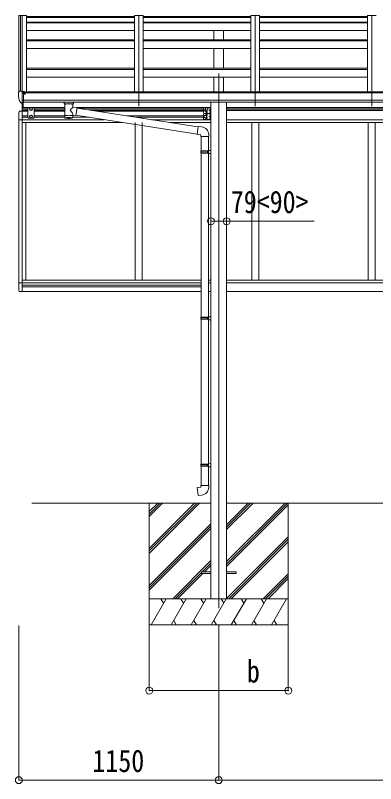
# Model space of a CAD drawing. Units: millimetres at full size, sheet at 1:40; details may follow other scales. Extents: x -11181 to 11305, y -7804 to 7716.
# Drawn here: x -770 to 1302, y -2385 to 2033 of the extents above; entities that cross this region are included whole.
import ezdxf
from ezdxf.enums import TextEntityAlignment as Align

# ---------------------------------------------------------------- set-up
doc = ezdxf.new("R2010")
doc.units = ezdxf.units.MM
doc.header["$LTSCALE"] = 40
doc.header["$PDMODE"] = 32
doc.header["$PDSIZE"] = 40
for name, color, linetype, lineweight in [('0-0_0', 7, 'Continuous', 9), ('0-1_本体', 4, 'Continuous', 9), ('0-2_部品', 7, 'Continuous', 9), ('0-8_PARTS2', 2, 'Continuous', 9), ('0-A_寸法', 6, 'Continuous', 9), ('1-1_GLASS', 4, 'Continuous', 9), ('1-2_GLASS_SEAL', 7, 'Continuous', 9)]:
    doc.layers.add(name, color=color, linetype=linetype, lineweight=lineweight)
doc.styles.add('ＭＳ ゴシック', font='')
doc.styles.get('ＭＳ ゴシック').set_extended_font_data('MS Gothic')

msp = doc.modelspace()

# ---------------------------------------------------------------- linework, layer by layer
at = {"layer": '0-0_0'}
for p, q in [((-676.11, -771.97), (354.69, -771.97)), ((-0.11, -771.97), (-0.11, -1471.97)), ((-0.11, -1032.69), (260.62, -771.97)), ((-0.11, -1046.83), (274.76, -771.97)), ((-0.11, -1060.98), (288.9, -771.97)), ((-0.11, -848.85), (76.77, -771.97)), ((-0.11, -834.7), (62.63, -771.97)), ((-0.11, -820.56), (48.48, -771.97)), ((445.09, -1107.99), (781.12, -771.97)), ((445.09, -1122.13), (795.26, -771.97)), ((445.09, -924.15), (597.27, -771.97)), ((445.09, -910), (583.13, -771.97)), ((445.09, -895.86), (568.98, -771.97)), ((445.09, -771.97), (3454.69, -771.97)), ((445.09, -1136.28), (799.89, -781.48)), ((799.89, -771.97), (799.89, -1471.97)), ((-0.11, -1244.82), (354.69, -890.03)), ((-0.11, -1258.97), (354.69, -904.17)), ((-0.11, -1273.11), (354.69, -918.31)), ((445.09, -1320.12), (799.89, -965.33)), ((457.39, -1321.97), (799.89, -979.47)), ((471.53, -1321.97), (799.89, -993.61)), ((134.88, -1321.97), (354.69, -1102.16)), ((303.53, -1167.46), (354.69, -1116.3)), ((317.67, -1167.46), (354.69, -1130.44)), ((149.02, -1321.97), (299.89, -1171.1)), ((163.16, -1321.97), (308.67, -1176.46)), ((655.38, -1321.97), (799.89, -1177.46)), ((669.52, -1321.97), (799.89, -1191.6)), ((683.66, -1321.97), (799.89, -1205.74)), ((799.89, -1321.97), (-0.11, -1321.97)), ((10.18, -1471.97), (96.78, -1321.97)), ((81.78, -1347.95), (66.78, -1321.97)), ((125.65, -1471.97), (212.25, -1321.97)), ((197.25, -1347.95), (182.25, -1321.97)), ((241.12, -1471.97), (327.72, -1321.97)), ((312.72, -1347.95), (297.72, -1321.97)), ((356.59, -1471.97), (443.19, -1321.97)), ((428.19, -1347.95), (413.19, -1321.96)), ((472.06, -1471.97), (558.66, -1321.97)), ((543.66, -1347.95), (528.66, -1321.97)), ((587.53, -1471.97), (674.13, -1321.97)), ((644.13, -1321.97), (659.13, -1347.95)), ((703, -1471.97), (789.6, -1321.97)), ((140.64, -1445.99), (155.64, -1471.97)), ((256.11, -1445.99), (271.11, -1471.97)), ((371.58, -1445.99), (386.58, -1471.97)), ((487.05, -1445.99), (502.05, -1471.97)), ((602.52, -1445.99), (617.52, -1471.97)), ((718, -1445.99), (732.99, -1471.97)), ((-0.11, -1471.97), (799.89, -1471.97))]:
    msp.add_line(p, q, dxfattribs=at)
at = {"layer": '0-1_本体'}
for p, q in [((-749.17, 2032.82), (-741.33, 2033.23)), ((-741.11, 2033.15), (-741.11, 1597.42)), ((-741.04, 2033.04), (-740.41, 2031.42)), ((-705.11, 2033.24), (-705.11, 1587.24)), ((-85.11, 2033.24), (-85.11, 1593.95)), ((-35.11, 2033.24), (-85.11, 2033.24)), ((-35.11, 2033.24), (-35.11, 1593.95)), ((584.89, 2033.24), (584.89, 1593.95)), ((634.89, 2033.24), (584.89, 2033.24)), ((634.89, 2033.24), (634.89, 1593.95)), ((1254.89, 2033.24), (1254.89, 1593.95)), ((1304.89, 2033.24), (1254.89, 2033.24)), ((-750.11, 2031.94), (-750.12, 1590.88)), ((-85.31, 2027.17), (-705.31, 2027.17)), ((-705.11, 2020.24), (-85.11, 2020.24)), ((-705.11, 1993.53), (-85.11, 1993.53)), ((-705.11, 1990.95), (-85.11, 1990.95)), ((-35.11, 2020.24), (584.89, 2020.24)), ((-35.11, 1993.53), (584.89, 1993.53)), ((-35.11, 1990.95), (584.89, 1990.95)), ((634.89, 2020.24), (1254.89, 2020.24)), ((634.89, 1993.53), (1254.89, 1993.53)), ((634.89, 1990.95), (1254.89, 1990.95)), ((-705.11, 1946.21), (-85.11, 1946.21)), ((-35.11, 1946.21), (584.89, 1946.21)), ((372.39, 1892.48), (372.39, 1946.21)), ((427.39, 1892.48), (427.39, 1946.21)), ((634.89, 1946.21), (1254.89, 1946.21)), ((-705.11, 1892.48), (-85.11, 1892.48)), ((-705.11, 1886.91), (-85.11, 1886.91)), ((-35.11, 1892.48), (584.89, 1892.48)), ((-35.11, 1886.91), (584.89, 1886.91)), ((634.89, 1892.48), (1254.89, 1892.48)), ((634.89, 1886.91), (1254.89, 1886.91)), ((-705.11, 1842.91), (-85.11, 1842.91)), ((-35.11, 1842.91), (584.89, 1842.91)), ((372.39, 1728.83), (372.39, 1842.91)), ((427.39, 1728.83), (427.39, 1842.91)), ((634.89, 1842.91), (1254.89, 1842.91)), ((-705.11, 1728.83), (-85.11, 1728.83)), ((-35.11, 1728.83), (584.89, 1728.83)), ((634.89, 1728.83), (1254.89, 1728.83)), ((-705.11, 1722.03), (-85.11, 1722.03)), ((-35.11, 1722.03), (584.89, 1722.03)), ((634.89, 1722.03), (1254.89, 1722.03)), ((-705.11, 1678.48), (-85.11, 1678.48)), ((-35.11, 1678.48), (584.89, 1678.48)), ((372.39, 1593.95), (372.39, 1678.48)), ((427.39, 1593.95), (427.39, 1678.48)), ((634.89, 1678.48), (1254.89, 1678.48)), ((-700.11, 1587.24), (-700.11, 1593.95)), ((4599.89, 1593.95), (-700.11, 1593.95)), ((4623.39, 1587.24), (-723.61, 1587.24)), ((-723.61, 1546.02), (4623.39, 1546.02)), ((4623.39, 1534.17), (-723.61, 1534.25)), ((354.69, 1534.08), (354.69, -1321.99)), ((445.09, 1534.08), (445.09, -1321.99))]:
    msp.add_line(p, q, dxfattribs=at)
msp.add_lwpolyline([(-740.41, 1597.42), (-740.41, 2033.24), (-705.11, 2033.24)], dxfattribs=at)
msp.add_circle((-716.14, 1582.51), 3, dxfattribs=at)
for centre, radius, start, end in [((-749.11, 2031.82), 1, 93, 173.32986), ((-741.32, 2032.93), 0.301, 21.06327, 92.86679)]:
    msp.add_arc(centre, radius, start, end, dxfattribs=at)
at = {"layer": '0-2_部品'}
for p, q in [((584.69, 2027.17), (-35.31, 2027.17)), ((1254.69, 2027.17), (634.69, 2027.17)), ((-745.4, 1596.87), (-749.47, 1591.06)), ((-730.31, 1528.94), (-730.31, 1597.43)), ((-728.81, 1596.52), (-730.31, 1596.52)), ((-728.81, 1596.52), (-728.81, 1590.35)), ((-719.14, 1595.02), (-728.81, 1595.74)), ((-728.81, 1592.75), (-714.81, 1592.69)), ((-718.31, 1592.71), (-718.31, 1594.6)), ((-713.81, 1591.58), (-713.81, 1587.25)), ((-752.31, 1588.06), (-752.31, 1587.43)), ((-723.81, 1587.7), (-730.31, 1588.1)), ((-719.34, 1582.52), (-718.81, 1582.52)), ((-718.81, 1582.52), (-718.51, 1582.52)), ((-737.94, 1530.75), (-747.68, 1546.13)), ((-731.81, 1529.03), (-735.52, 1529.25)), ((-731.81, 1529.03), (-730.31, 1528.94)), ((-730.31, 1531.13), (-729.81, 1531.13)), ((-729.81, 1531.13), (-729.31, 1532.13)), ((-723.81, 1532.13), (-729.31, 1532.13)), ((-489.82, 1527.93), (-489.82, 1534.05)), ((-485.72, 1523.43), (-485.73, 1443.14)), ((-439.92, 1505.86), (-439.92, 1523.44)), ((-414.69, 1501.95), (-439.92, 1505.86)), ((-435.82, 1527.93), (-435.82, 1534.05)), ((-439.9, 1443.14), (-439.92, 1459.77)), ((-439.92, 1459.51), (-421.71, 1456.69)), ((-414.69, 1501.95), (-421.71, 1456.69)), ((276.75, 1350.11), (-421.44, 1458.43)), ((280.42, 1392.05), (-415.01, 1499.93)), ((301.41, 1391.99), (280.57, 1393.81)), ((296.49, 1336.24), (342.49, 1336.24)), ((298.49, 1336.24), (298.49, 1253.58)), ((340.49, 1336.24), (340.49, 1256.14)), ((342.49, 1336.24), (342.49, 1347.16)), ((296.49, 1251.58), (297.49, 1253.58)), ((296.49, 1251.58), (340.49, 1251.58)), ((296.49, 1251.58), (296.49, 1243.58)), ((296.49, 1243.58), (340.49, 1243.58)), ((296.49, 1243.58), (297.49, 1241.58)), ((297.49, 1253.58), (340.49, 1253.58)), ((297.49, 1241.58), (340.49, 1241.58)), ((298.49, 1241.58), (298.49, 297.4)), ((336.01, 1251.58), (335.58, 1253.58)), ((338.49, 1256.08), (354.49, 1256.55)), ((338.49, 1254.08), (338.49, 1256.08)), ((338.49, 1254.08), (340.49, 1254.08)), ((338.49, 1239.08), (338.49, 1241.08)), ((338.49, 1239.08), (354.49, 1238.61)), ((340.49, 1239.03), (340.49, 299.95)), ((354.49, 1256.55), (354.49, 1238.61)), ((296.49, 295.4), (297.49, 297.4)), ((296.49, 295.4), (340.49, 295.4)), ((296.49, 295.4), (296.49, 287.4)), ((296.49, 287.4), (340.49, 287.4)), ((296.49, 287.4), (297.49, 285.4)), ((297.49, 297.4), (340.49, 297.4)), ((297.49, 285.4), (340.49, 285.4)), ((298.49, 285.4), (298.49, -547.76)), ((336.01, 295.4), (335.58, 297.4)), ((338.49, 299.9), (354.49, 300.37)), ((338.49, 297.9), (338.49, 299.9)), ((338.49, 297.9), (340.49, 297.9)), ((338.49, 282.9), (338.49, 284.9)), ((338.49, 282.9), (354.49, 282.43)), ((340.49, 282.84), (340.49, -545.2)), ((354.49, 300.37), (354.49, 282.43)), ((296.49, -549.76), (297.49, -547.76)), ((296.49, -549.76), (340.49, -549.76)), ((296.49, -549.76), (296.49, -557.76)), ((296.49, -557.76), (340.49, -557.76)), ((296.49, -557.76), (297.49, -559.76)), ((297.49, -547.76), (340.49, -547.76)), ((297.49, -559.76), (340.49, -559.76)), ((298.49, -559.76), (298.49, -669.76)), ((336.01, -549.76), (335.58, -547.76)), ((338.49, -545.26), (354.49, -544.79)), ((338.49, -547.26), (338.49, -545.26)), ((338.49, -547.26), (340.49, -547.26)), ((338.49, -562.26), (338.49, -560.26)), ((338.49, -562.26), (354.49, -562.73)), ((340.49, -562.32), (340.49, -669.76)), ((354.49, -544.79), (354.49, -562.73)), ((296.49, -669.76), (342.49, -669.76)), ((296.49, -679.76), (296.49, -669.76)), ((342.49, -669.76), (342.49, -680.68))]:
    msp.add_line(p, q, dxfattribs=at)
at = {"layer": '0-2_部品', "color": 4}
for p, q in [((299.69, -1167.46), (299.69, -1176.46)), ((299.69, -1167.46), (354.69, -1167.46)), ((299.69, -1176.46), (354.69, -1176.46)), ((444.69, -1167.46), (499.69, -1167.46)), ((444.69, -1176.46), (499.69, -1176.46)), ((499.69, -1167.46), (499.69, -1176.46))]:
    msp.add_line(p, q, dxfattribs=at)
at = {"layer": '0-2_部品'}
for points in [[(-730.31, 1597.43), (-742.31, 1597.43), (-744.65, 1597.29)], [(-719.14, 1595.02), (-718.97, 1595), (-718.81, 1594.97), (-718.67, 1594.93), (-718.55, 1594.88), (-718.45, 1594.82), (-718.37, 1594.75), (-718.33, 1594.68), (-718.31, 1594.6)], [(-723.81, 1532.13), (-723.81, 1590.35), (-728.81, 1590.35)], [(-718.51, 1583.71), (-718.51, 1582.52), (-713.81, 1582.52)], [(-713.81, 1584.14), (-713.81, 1582.52), (-713.34, 1582.52)], [(-730.31, 1542.82), (-727.15, 1543.23), (-723.81, 1543.66)], [(-489.78, 1527.87), (-489.8, 1528.23), (-489.55, 1529.19), (-489.03, 1530.07), (-488.23, 1530.91), (-487.12, 1531.71), (-485.72, 1532.43)], [(-489.78, 1527.99), (-489.8, 1527.63), (-489.55, 1526.67), (-489.03, 1525.79), (-488.23, 1524.95), (-487.12, 1524.15), (-485.72, 1523.43)], [(-439.92, 1532.42), (-439.68, 1532.32), (-438.33, 1531.59), (-437.21, 1530.74), (-436.46, 1529.88), (-436, 1528.98), (-435.83, 1528.09)], [(-439.92, 1523.44), (-439.68, 1523.53), (-438.33, 1524.27), (-437.21, 1525.12), (-436.46, 1525.98), (-436, 1526.88), (-435.83, 1527.77)], [(280.57, 1393.81), (276.56, 1347.99), (296.49, 1346.24), (296.49, 1336.24)], [(336.01, 1251.58), (336.01, 1243.58), (335.58, 1241.58)], [(338.49, 1241.08), (340.49, 1241.08), (340.49, 1254.08)], [(336.01, 295.4), (336.01, 287.4), (335.58, 285.4)], [(338.49, 284.9), (340.49, 284.9), (340.49, 297.9)], [(336.01, -549.76), (336.01, -557.76), (335.58, -559.76)], [(338.49, -560.26), (340.49, -560.26), (340.49, -547.26)], [(301.41, -725.51), (280.57, -727.33), (276.56, -681.51), (296.49, -679.76)]]:
    msp.add_lwpolyline(points, dxfattribs=at)
for centre, radius, start, end in [((-749.31, 1588.06), 3, 93, 180), ((-744.58, 1596.29), 1, 93.5, 145), ((-559.82, 1587.44), 192.49, 180.0008, 192.1233), ((-745.08, 1547.63), 3, 191.83348, 210), ((-716.31, 1582.52), 2.5, 151.64236, 180), ((-716.31, 1582.52), 2.5, 0, 151.64236), ((-735.34, 1532.25), 3, 210, 266.5), ((-472.75, 1482.71), 51.38, 92.46126, 104.61963), ((-452.86, 1482.71), 51.38, 75.38037, 87.53874), ((297.49, 1347.16), 45, 0, 85), ((297.49, -680.68), 45, 275, 0)]:
    msp.add_arc(centre, radius, start, end, dxfattribs=at)
for centre, major_axis, ratio, start_param, end_param in [((-714.81, 1591.59), (-0.02, 1.1), 0.906239, 4.6917496, 6.2625459), ((-462.82, 1522.24), (-22.91, -0.42), 0.072511, 4.711586, 6.2823824), ((-462.79, 1523.87), (-22.91, -0.42), 0.072511, 4.711586, 6.2823824), ((-462.84, 1523.86), (22.92, -0.42), 0.07247, 0.0008089, 1.5716053), ((-462.84, 1522.24), (22.92, -0.42), 0.07247, 0.0008089, 1.5716053), ((-460.26, 1483.66), (20.32, 22.25), 0.045535, 4.9756507, 6.2441899), ((-451.82, 1527.93), (16, 0), 0.361356, 0, 0.0194874), ((-451.82, 1527.93), (16, 0), 0.361356, 6.2636979, 6.2831853), ((-462.82, 1455.58), (22.91, 0), 0.122865, 6.2831853, 9.424778), ((-462.82, 1486.31), (-22.81, 26.62), 0.234429, 3.1563334, 4.5976381), ((-462.82, 1443.14), (22.92, 0), 0.101955, 6.2829723, 9.4248207), ((-462.82, 1443.14), (22.92, 0), 0.101955, 3.1415499, 6.2833984)]:
    msp.add_ellipse(centre, major_axis=major_axis, ratio=ratio, start_param=start_param, end_param=end_param, dxfattribs=at)
at = {"layer": '0-8_PARTS2'}
for p, q in [((-730.11, 2030.11), (-730.11, 1510.83)), ((-60.11, 2030.11), (-60.11, 1510.83)), ((609.89, 2030.11), (609.89, 1510.83)), ((1279.89, 2030.11), (1279.89, 1510.83)), ((399.89, 1699.63), (399.89, -1375.6))]:
    msp.add_line(p, q, dxfattribs=at)
at = {"layer": '0-A_寸法'}
for p, q in [((354.69, 849.29), (445.09, 849.29)), ((445.09, 849.29), (949.23, 849.29)), ((-750.11, -2364.84), (-750.11, -1475.45)), ((-0.11, -1849.86), (-0.11, -1475.45)), ((399.89, -2364.84), (399.89, -1475.45)), ((799.89, -1849.86), (799.89, -1475.45)), ((-0.11, -1849.86), (799.89, -1849.86)), ((-750.11, -2364.84), (399.89, -2364.84)), ((399.89, -2364.84), (3499.89, -2364.84))]:
    msp.add_line(p, q, dxfattribs=at)
for p in [(354.69, 849.29), (445.09, 849.29), (-0.11, -1849.86), (799.89, -1849.86), (-750.11, -2364.84), (399.89, -2364.84)]:
    msp.add_point(p, dxfattribs=at)
at = {"layer": '1-1_GLASS'}
for p, q in [((-730.11, 1502.92), (-694.61, 1502.92)), ((-665.61, 1502.92), (-485.52, 1502.92)), ((-419.85, 1502.92), (314.69, 1502.92)), ((445.09, 1502.92), (3454.69, 1502.92)), ((-730.11, 1499.42), (-697.61, 1499.42)), ((-730.11, 1490.42), (-697.61, 1490.42)), ((-730.11, 1486.92), (-697.61, 1486.92)), ((-730.11, 1482.62), (-730.11, 1282.42)), ((-697.61, 1481.92), (-730.11, 1481.92)), ((-662.61, 1499.42), (-485.52, 1499.42)), ((-662.61, 1490.42), (-485.52, 1490.42)), ((-662.61, 1486.92), (-485.52, 1486.92)), ((-485.52, 1481.92), (-662.61, 1481.92)), ((-410.59, 1499.42), (312.71, 1499.42)), ((-352.58, 1490.42), (312.69, 1490.42)), ((-330.01, 1486.92), (312.69, 1486.92)), ((31.96, 1481.92), (-297.79, 1481.92)), ((312.69, 1481.92), (31.96, 1481.92)), ((445.09, 1499.42), (3454.69, 1499.42)), ((445.09, 1490.42), (3454.69, 1490.42)), ((445.09, 1486.92), (3454.69, 1486.92)), ((-750.11, 1433.22), (-750.11, 1331.62)), ((-750.11, 1417.42), (-750.11, 494.62)), ((-730.11, 1455.92), (-697.61, 1455.92)), ((-730.11, 1446.92), (-697.61, 1446.92)), ((-259.13, 1433.42), (-730.11, 1433.42)), ((-155.99, 1417.42), (-730.11, 1417.42)), ((-730.11, 1417.42), (-730.11, 445.42)), ((-710.11, 1417.42), (-710.11, 1347.42)), ((-710.11, 1417.42), (-710.11, 510.42)), ((-662.61, 1455.92), (-485.53, 1455.92)), ((-662.61, 1446.92), (-485.53, 1446.92)), ((-439.7, 1446.92), (-346.15, 1446.92)), ((-131.32, 1455.92), (312.69, 1455.92)), ((-80.11, 510.42), (-80.11, 1417.42)), ((-73.31, 1446.92), (312.69, 1446.92)), ((-40.11, 510.42), (-40.11, 1417.42)), ((13.71, 1433.42), (354.69, 1433.42)), ((354.69, 1417.42), (116.85, 1417.42)), ((445.09, 1433.42), (3454.69, 1433.42)), ((445.09, 1417.42), (3454.69, 1417.42)), ((589.89, 1417.42), (589.89, 1347.42)), ((589.89, 510.42), (589.89, 1417.42)), ((629.89, 1417.42), (629.89, 1347.42)), ((629.89, 510.42), (629.89, 1417.42)), ((1259.89, 1417.42), (1259.89, 1347.42)), ((1259.89, 1417.42), (1259.89, 510.42)), ((1299.89, 1417.42), (1299.89, 1347.42)), ((1299.89, 1417.42), (1299.89, 510.42)), ((-80.11, 1405.48), (-80.11, 1347.42)), ((-40.11, 1399.27), (-40.11, 1347.42)), ((-730.11, 510.42), (298.69, 510.42)), ((-730.11, 494.42), (296.69, 494.42)), ((340.89, 510.42), (354.89, 510.42)), ((340.89, 494.42), (354.89, 494.42)), ((445.09, 510.42), (3454.69, 510.42)), ((445.09, 494.42), (3454.69, 494.42)), ((-730.11, 480.92), (298.69, 480.92)), ((-730.11, 471.92), (298.69, 471.92)), ((-730.11, 445.92), (298.69, 445.92)), ((340.89, 445.92), (354.89, 445.92)), ((445.09, 445.92), (3454.69, 445.92))]:
    msp.add_line(p, q, dxfattribs=at)
at = {"layer": '1-2_GLASS_SEAL'}
for p, q in [((-731.61, 1482.42), (-731.61, 1529.02)), ((-731.61, 1482.42), (-731.61, 1529.02)), ((-730.11, 1482.42), (-730.11, 1528.93)), ((-724.61, 1502.92), (-724.61, 1532.13)), ((-693.61, 1503.92), (-697.61, 1499.92)), ((-666.61, 1503.92), (-693.61, 1503.92)), ((-666.61, 1503.92), (-662.61, 1499.92)), ((317.69, 1503.92), (354.69, 1503.92)), ((352.19, 1503.92), (352.19, 1468.92)), ((354.69, 1503.92), (354.69, 1468.92)), ((-750.61, 1476.13), (-750.61, 1433.22)), ((-730.11, 1482.42), (-745.4, 1481.62)), ((-697.61, 1499.92), (-697.61, 1446.43)), ((-680.11, 1458.93), (-686.61, 1455.18)), ((-673.61, 1455.18), (-680.11, 1458.93)), ((-662.61, 1446.43), (-662.61, 1499.92)), ((312.69, 1498.92), (312.69, 1473.92)), ((312.69, 1463.92), (312.69, 1438.92)), ((317.69, 1468.92), (354.69, 1468.92)), ((317.69, 1468.92), (354.69, 1468.92)), ((352.19, 1486.42), (345.19, 1486.42)), ((351.69, 1499.42), (350.88, 1499.28)), ((351.69, 1491.42), (350.88, 1491.57)), ((351.69, 1481.42), (350.88, 1481.28)), ((351.69, 1473.42), (350.88, 1473.57)), ((351.69, 1464.42), (350.88, 1464.28)), ((351.69, 1491.42), (352.19, 1491.51)), ((351.69, 1473.42), (352.19, 1473.51)), ((352.19, 1468.92), (352.19, 1433.92)), ((354.69, 1468.92), (354.69, 1433.92)), ((-730.11, 1433.22), (-750.61, 1433.22)), ((-693.61, 1442.43), (-697.61, 1446.43)), ((-666.61, 1442.43), (-693.61, 1442.43)), ((-686.61, 1455.18), (-686.61, 1447.67)), ((-686.61, 1447.67), (-680.11, 1443.92)), ((-680.11, 1443.92), (-673.61, 1447.67)), ((-673.61, 1447.67), (-673.61, 1455.18)), ((-666.61, 1442.43), (-662.61, 1446.43)), ((317.69, 1433.92), (354.69, 1433.92)), ((352.19, 1451.42), (345.19, 1451.42)), ((351.69, 1456.42), (350.88, 1456.57)), ((351.69, 1446.42), (350.88, 1446.28)), ((351.69, 1438.42), (350.88, 1438.57)), ((351.69, 1456.42), (352.19, 1456.51)), ((351.69, 1438.42), (352.19, 1438.51)), ((-730.11, 494.62), (-750.61, 494.62)), ((-750.61, 451.71), (-750.61, 494.62)), ((-730.11, 445.42), (-745.4, 446.22))]:
    msp.add_line(p, q, dxfattribs=at)
for points in [[(-686.61, 1498.68), (-680.11, 1502.43), (-673.61, 1498.68)], [(-673.61, 1498.68), (-673.61, 1491.17), (-680.11, 1487.42), (-686.61, 1491.17), (-686.61, 1498.68)], [(352.19, 1491.42), (345.19, 1486.42), (352.19, 1481.42)], [(352.57, 1495.42), (351.94, 1496.61), (349.71, 1497.72)], [(352.57, 1495.42), (351.94, 1494.24), (349.71, 1493.12)], [(352.57, 1477.42), (351.94, 1478.61), (349.71, 1479.72)], [(352.57, 1477.42), (351.94, 1476.24), (349.71, 1475.12)], [(352.57, 1460.42), (351.94, 1461.61), (349.71, 1462.72)], [(352.57, 1460.42), (351.94, 1459.24), (349.71, 1458.12)], [(351.69, 1491.42), (351.69, 1499.42), (352.19, 1499.34), (352.19, 1491.51)], [(351.69, 1473.42), (351.69, 1481.42), (352.19, 1481.34), (352.19, 1473.51)], [(351.69, 1456.42), (351.69, 1464.42), (352.19, 1464.34), (352.19, 1456.51)], [(352.19, 1456.42), (345.19, 1451.42), (352.19, 1446.42)], [(352.57, 1442.42), (351.94, 1443.61), (349.71, 1444.72)], [(352.57, 1442.42), (351.94, 1441.24), (349.71, 1440.12)], [(351.69, 1438.42), (351.69, 1446.42), (352.19, 1446.34), (352.19, 1438.51)]]:
    msp.add_lwpolyline(points, dxfattribs=at)
for points in [[(329.69, 1487.42), (336.19, 1491.17), (336.19, 1498.68), (329.69, 1502.43), (323.19, 1498.68), (323.19, 1491.17)], [(322.69, 1443.92), (329.19, 1447.67), (329.19, 1455.18), (322.69, 1458.93), (316.19, 1455.18), (316.19, 1447.67)]]:
    msp.add_lwpolyline(points, close=True, dxfattribs=at)
for centre, radius in [((-680.11, 1494.92), 8.5), ((-680.11, 1494.92), 7.5), ((329.69, 1494.92), 8.5), ((329.69, 1494.92), 7.5), ((-680.11, 1451.42), 8.5), ((-680.11, 1451.42), 7.5), ((-680.11, 1494.92), 6.5), ((322.69, 1451.42), 8.5), ((322.69, 1451.42), 7.5), ((329.69, 1494.92), 6.5), ((329.69, 1477.92), 4.25), ((-680.11, 1451.42), 6.5), ((322.69, 1451.42), 6.5)]:
    msp.add_circle(centre, radius, dxfattribs=at)
for centre, radius, start, end in [((317.69, 1498.92), 5, 90, 180), ((-745.11, 1476.13), 5.5, 93, 180), ((317.69, 1473.92), 5, 180, 270), ((317.69, 1463.92), 5, 90, 180), ((322.69, 1486.42), 4.25, 94.76077, 6.29431), ((329.69, 1459.92), 4.25, 274.76077, 186.29431), ((355.79, 1495.42), 6.5, 147.94412, 212.05588), ((355.79, 1477.42), 6.5, 147.94412, 212.05588), ((355.79, 1460.42), 6.5, 147.94412, 212.05588), ((351.04, 1498.4), 0.9, 100, 147.94412), ((351.04, 1492.45), 0.9, 212.05588, 260), ((351.04, 1480.4), 0.9, 100, 147.94412), ((351.04, 1474.45), 0.9, 212.05588, 260), ((351.04, 1463.4), 0.9, 100, 147.94412), ((317.69, 1438.92), 5, 180, 270), ((329.69, 1442.92), 4.25, 173.70569, 85.23923), ((355.79, 1442.42), 6.5, 147.94412, 212.05588), ((351.04, 1457.45), 0.9, 212.05588, 260), ((351.04, 1445.4), 0.9, 100, 147.94412), ((351.04, 1439.45), 0.9, 212.05588, 260), ((-745.11, 451.71), 5.5, 180, 267)]:
    msp.add_arc(centre, radius, start, end, dxfattribs=at)

# ---------------------------------------------------------------- texts
at = {"layer": '0-A_寸法', "color": 7, "style": 'ＭＳ ゴシック', "width": 0.85}
for s, p in [('79<90>', (469.09, 857.29)), ('b', (561.89, -1841.86)), ('1150', (-327.11, -2356.84))]:
    msp.add_text(s, height=129, dxfattribs=at).set_placement(p, align=Align.BOTTOM_LEFT)

doc.saveas('drawing.dxf')
